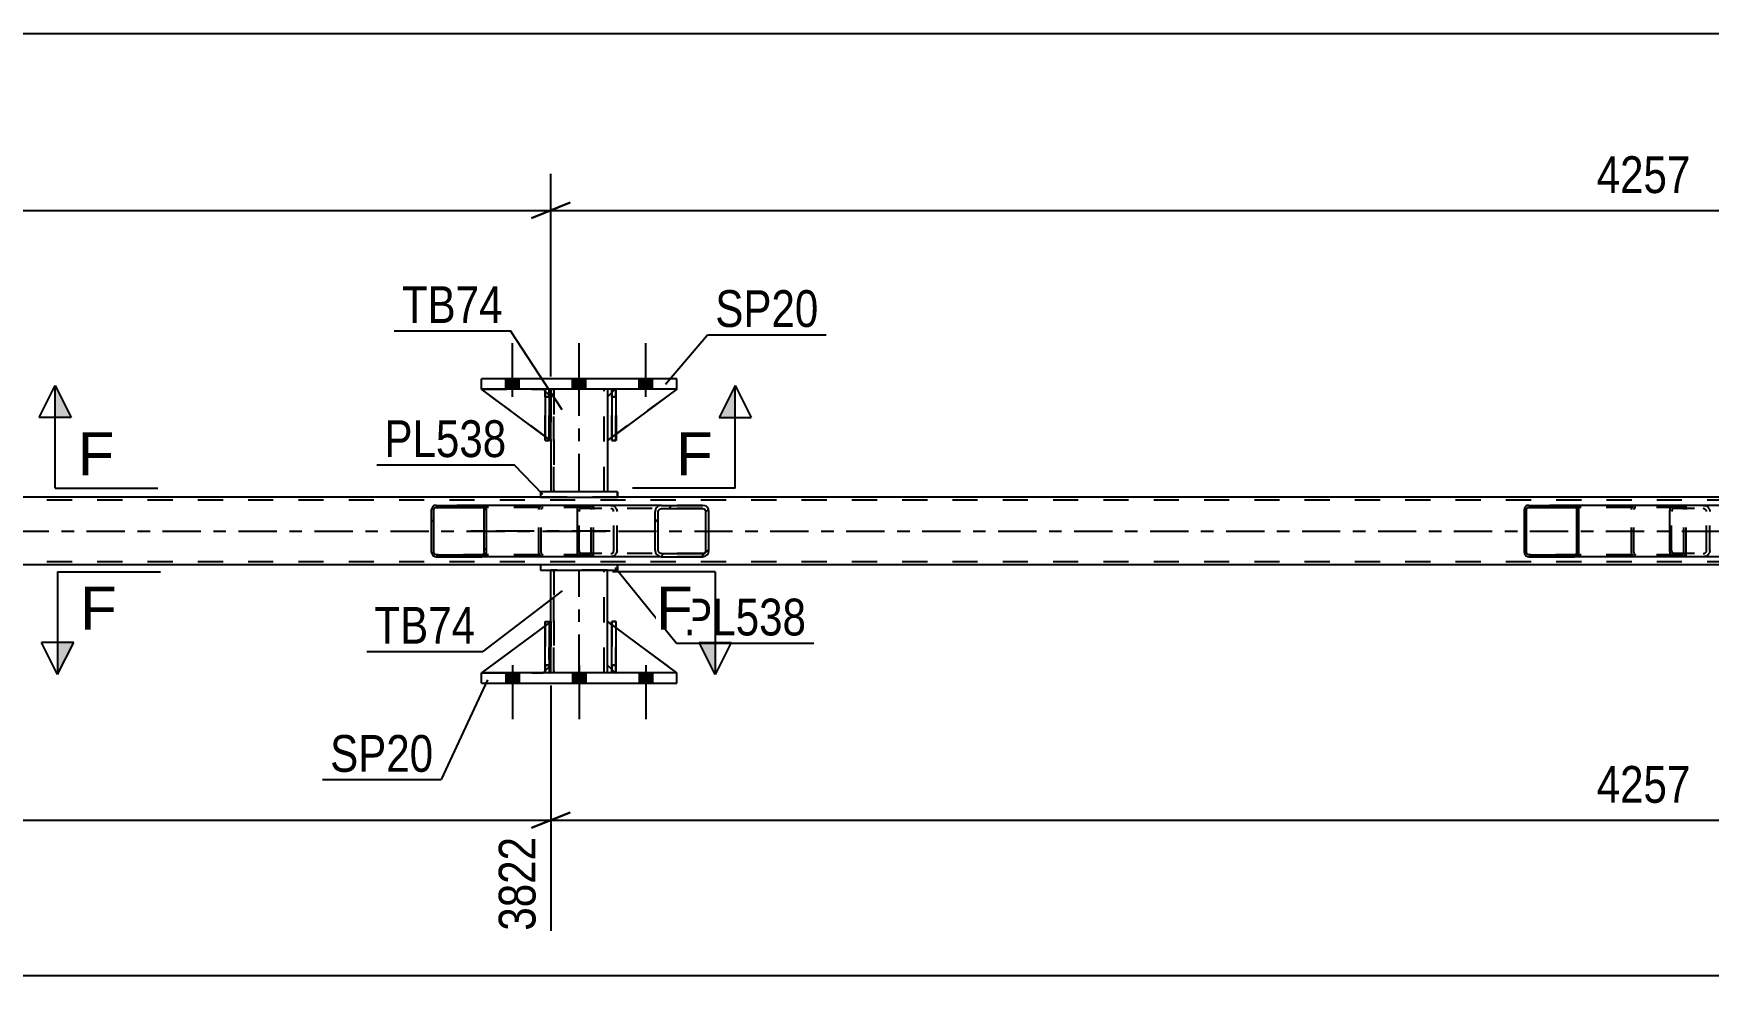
# Model space of a CAD drawing. Header units: millimetres. Extents: x 0 to 1779, y 0 to 560.
# Drawn here: x 1210.2 to 1340.7, y 156.7 to 230 of the extents above; entities that cross this region are included whole.
import ezdxf

# ---------------------------------------------------------------- set-up
doc = ezdxf.new("R2010")
doc.units = ezdxf.units.MM
doc.linetypes.add('DXK_LINE_DOT2', pattern=[3.9198, 1.9599, -1.9599])
doc.linetypes.add('DXK_LINE_DOT3', pattern=[5.9187, 2.979, -0.9799, 0.9799, -0.9799])
doc.styles.add('Arial', font='ARIAL.TTF', dxfattribs={"height": 0.2})
doc.styles.add('Arial Narrow', font='ARIALN.TTF', dxfattribs={"height": 0.2})

# ---------------------------------------------------------------- blocks, each defined once
blk = doc.blocks.new('Part-814185208-5447 - 5393')
at = {"color": 2, "linetype": 'Continuous'}
for p, q in [((1254.87, 180.82), (1254.87, 184.22)), ((1255.23, 183.96), (1254.87, 184.22)), ((1260.27, 180.22), (1255.55, 183.72)), ((1255.22, 180.47), (1254.87, 180.82))]:
    blk.add_line(p, q, dxfattribs=at)
at = {"color": 7, "linetype": 'DXK_LINE_DOT2'}
for p, q in [((1255.55, 183.72), (1255.23, 183.96)), ((1255.47, 180.22), (1255.22, 180.47)), ((1260.27, 180.22), (1255.47, 180.22)), ((1260.27, 180.22), (1260.27, 180.22)), ((1260.27, 180.22), (1260.27, 180.22))]:
    blk.add_line(p, q, dxfattribs=at)
blk = doc.blocks.new('Part-814185208-5512 - 5393')
at = {"color": 2, "linetype": 'Continuous'}
for p, q in [((1245.07, 202.3), (1245.07, 203.1)), ((1260.27, 203.1), (1245.07, 203.1)), ((1260.27, 202.3), (1245.07, 202.3)), ((1260.27, 202.3), (1260.27, 203.1))]:
    blk.add_line(p, q, dxfattribs=at)
at = {"color": 7, "linetype": 'DXK_LINE_DOT2'}
for p, q in [((1245.07, 202.3), (1245.07, 203.1)), ((1260.27, 202.3), (1260.27, 203.1))]:
    blk.add_line(p, q, dxfattribs=at)
blk = doc.blocks.new('Part-814185208-5448 - 5393')
at = {"color": 7, "linetype": 'DXK_LINE_DOT2'}
for p, q in [((1254.87, 180.82), (1254.87, 184.22)), ((1254.87, 184.22), (1260.27, 180.22)), ((1255.47, 180.22), (1254.87, 180.82)), ((1260.27, 180.22), (1255.47, 180.22))]:
    blk.add_line(p, q, dxfattribs=at)
blk = doc.blocks.new('Part-814185208-5501 - 5393')
at = {"color": 7, "linetype": 'DXK_LINE_DOT2'}
for p, q in [((1255.47, 202.3), (1255.22, 202.06)), ((1260.27, 202.3), (1255.47, 202.3)), ((1255.55, 198.8), (1255.23, 198.56))]:
    blk.add_line(p, q, dxfattribs=at)
at = {"color": 2, "linetype": 'Continuous'}
for p, q in [((1260.27, 202.3), (1255.55, 198.8)), ((1255.22, 202.06), (1254.87, 201.7)), ((1254.87, 201.7), (1254.87, 198.3)), ((1255.23, 198.56), (1254.87, 198.3))]:
    blk.add_line(p, q, dxfattribs=at)
blk = doc.blocks.new('Part-814185208-5449 - 5393')
at = {"color": 7, "linetype": 'DXK_LINE_DOT2'}
for p, q in [((1255.22, 201.7), (1255.22, 202.3)), ((1255.22, 202.3), (1255.22, 202.3)), ((1255.22, 202.3), (1255.22, 198.3)), ((1255.54, 202.3), (1255.22, 202.3)), ((1255.54, 201.7), (1255.54, 202.3)), ((1255.54, 198.3), (1255.54, 202.3)), ((1255.22, 198.3), (1255.22, 201.7)), ((1255.22, 201.7), (1255.54, 201.7)), ((1255.54, 201.7), (1255.54, 198.3)), ((1255.22, 198.3), (1255.54, 198.3))]:
    blk.add_line(p, q, dxfattribs=at)
blk = doc.blocks.new('Part-814185208-5517 - 5393')
at = {"color": 2, "linetype": 'Continuous'}
for p, q in [((1250.47, 184.22), (1250.47, 188.22)), ((1254.87, 184.22), (1254.87, 188.22)), ((1250.47, 180.22), (1250.47, 180.82)), ((1254.87, 180.22), (1254.87, 180.82))]:
    blk.add_line(p, q, dxfattribs=at)
at = {"color": 7, "linetype": 'DXK_LINE_DOT2'}
for p, q in [((1254.87, 188.22), (1250.47, 188.22)), ((1250.47, 180.22), (1250.47, 188.22)), ((1250.71, 180.22), (1250.71, 188.22)), ((1250.71, 188.22), (1250.71, 180.22)), ((1254.63, 180.22), (1254.63, 188.22)), ((1254.63, 180.22), (1254.63, 188.22)), ((1254.87, 180.22), (1254.87, 188.22)), ((1250.47, 180.82), (1250.47, 184.22)), ((1254.87, 180.82), (1254.87, 184.22)), ((1254.87, 180.22), (1250.47, 180.22))]:
    blk.add_line(p, q, dxfattribs=at)
at = {"color": 7, "linetype": 'DXK_LINE_DOT3'}
blk.add_line((1252.67, 180.22), (1252.67, 188.22), dxfattribs=at)
blk = doc.blocks.new('Part-814185208-5454 - 5393')
at = {"linetype": 'Continuous'}
h = blk.add_hatch(dxfattribs=at)
h.set_pattern_fill('', scale=0.7, style=0, pattern_type=0)
h.set_pattern_definition([(45, (1330.547, 193.0652), (-1.57154, 1.57154), [])])
h.paths.add_polyline_path([(1330.57, 192.94), (1330.55, 193.07), (1330.47, 193.17), (1330.36, 193.24), (1330.23, 193.26), (1326.66, 193.26), (1326.53, 193.24), (1326.42, 193.17), (1326.34, 193.07), (1326.32, 192.94), (1326.32, 189.58), (1326.34, 189.46), (1326.42, 189.36), (1326.53, 189.29), (1326.66, 189.26), (1330.23, 189.26), (1330.36, 189.29), (1330.47, 189.36), (1330.55, 189.46), (1330.57, 189.58)])
h.paths.add_polyline_path([(1330.39, 189.52), (1330.35, 189.47), (1330.3, 189.43), (1330.23, 189.42), (1326.66, 189.42), (1326.59, 189.43), (1326.54, 189.47), (1326.5, 189.52), (1326.49, 189.58), (1326.49, 192.94), (1326.5, 193), (1326.54, 193.06), (1326.59, 193.09), (1326.66, 193.1), (1330.23, 193.1), (1330.3, 193.09), (1330.35, 193.06), (1330.39, 193), (1330.4, 192.94), (1330.4, 189.58)])
at = {"color": 2, "linetype": 'Continuous'}
for p, q in [((1326.66, 193.26), (1326.53, 193.24)), ((1326.66, 193.26), (1330.23, 193.26)), ((1337.93, 193.26), (1330.23, 193.26)), ((1330.36, 193.24), (1330.23, 193.26)), ((1326.34, 193.07), (1326.32, 192.94)), ((1326.32, 189.58), (1326.32, 192.94)), ((1326.49, 192.94), (1326.5, 193)), ((1326.49, 189.58), (1326.49, 192.94)), ((1326.5, 193), (1326.54, 193.06)), ((1326.54, 193.06), (1326.59, 193.09)), ((1326.59, 193.09), (1326.66, 193.1)), ((1326.66, 193.1), (1330.23, 193.1)), ((1330.23, 193.1), (1330.3, 193.09)), ((1330.3, 193.09), (1330.35, 193.06)), ((1330.35, 193.06), (1330.39, 193)), ((1330.39, 193), (1330.4, 192.94)), ((1330.4, 189.58), (1330.4, 192.94)), ((1330.57, 192.94), (1330.55, 193.07)), ((1330.57, 189.58), (1330.57, 192.94)), ((1326.32, 189.58), (1326.34, 189.46)), ((1326.5, 189.52), (1326.49, 189.58)), ((1326.54, 189.47), (1326.5, 189.52)), ((1326.53, 189.29), (1326.66, 189.26)), ((1326.59, 189.43), (1326.54, 189.47)), ((1326.66, 189.42), (1326.59, 189.43)), ((1326.66, 189.42), (1330.23, 189.42)), ((1326.66, 189.26), (1330.23, 189.26)), ((1330.3, 189.43), (1330.23, 189.42)), ((1330.23, 189.26), (1330.36, 189.29)), ((1337.93, 189.26), (1330.23, 189.26)), ((1330.35, 189.47), (1330.3, 189.43)), ((1330.39, 189.52), (1330.35, 189.47)), ((1330.4, 189.58), (1330.39, 189.52)), ((1330.55, 189.46), (1330.57, 189.58))]:
    blk.add_line(p, q, dxfattribs=at)
at = {"color": 7, "linetype": 'DXK_LINE_DOT2'}
for p, q in [((1330.23, 193.26), (1326.66, 193.26)), ((1334.88, 193.24), (1335.01, 193.26)), ((1338.58, 193.26), (1337.93, 193.26)), ((1338.58, 193.26), (1338.71, 193.24)), ((1338.58, 193.1), (1326.66, 193.1)), ((1334.67, 192.94), (1334.69, 193.07)), ((1334.67, 189.58), (1334.67, 192.94)), ((1334.85, 193), (1334.84, 192.94)), ((1334.84, 189.58), (1334.84, 192.94)), ((1334.89, 193.06), (1334.85, 193)), ((1334.89, 193.06), (1334.9, 193.07)), ((1334.9, 193.07), (1334.94, 193.09)), ((1334.94, 193.09), (1335.01, 193.1)), ((1338.65, 193.09), (1338.58, 193.1)), ((1338.7, 193.06), (1338.65, 193.09)), ((1338.74, 193), (1338.7, 193.06)), ((1338.75, 192.94), (1338.74, 193)), ((1338.75, 189.58), (1338.75, 192.94)), ((1338.9, 193.07), (1338.92, 192.97)), ((1338.92, 192.97), (1338.92, 192.94)), ((1338.92, 189.58), (1338.92, 192.94)), ((1338.58, 189.42), (1326.66, 189.42)), ((1330.23, 189.26), (1326.66, 189.26)), ((1334.69, 189.46), (1334.67, 189.58)), ((1334.84, 189.58), (1334.85, 189.52)), ((1334.85, 189.52), (1334.89, 189.47)), ((1335.01, 189.26), (1334.88, 189.29)), ((1334.89, 189.47), (1334.9, 189.46)), ((1334.9, 189.46), (1334.94, 189.43)), ((1334.94, 189.43), (1335.01, 189.42)), ((1338.58, 189.26), (1337.93, 189.26)), ((1338.58, 189.42), (1338.65, 189.43)), ((1338.71, 189.29), (1338.58, 189.26)), ((1338.65, 189.43), (1338.7, 189.47)), ((1338.7, 189.47), (1338.74, 189.52)), ((1338.74, 189.52), (1338.75, 189.58)), ((1338.92, 189.56), (1338.9, 189.46)), ((1338.92, 189.58), (1338.92, 189.56))]:
    blk.add_line(p, q, dxfattribs=at)
at = {"color": 2, "linetype": 'Continuous'}
for centre, start, end in [((1326.64, 192.93), 110.7583, 155.68), ((1330.25, 192.93), 24.32, 69.2417), ((1326.64, 189.6), 204.32, 249.2417), ((1330.25, 189.6), 290.7583, 335.68)]:
    blk.add_arc(centre, 0.331, start, end, dxfattribs=at)
at = {"color": 7, "linetype": 'DXK_LINE_DOT2'}
for centre, start, end in [((1334.99, 192.93), 110.7583, 155.68), ((1338.59, 192.93), 24.32, 69.2417), ((1334.99, 189.6), 204.32, 249.2417), ((1338.59, 189.6), 290.7583, 335.68)]:
    blk.add_arc(centre, 0.331, start, end, dxfattribs=at)
blk = doc.blocks.new('Part-814185208-5526 - 5393')
at = {"linetype": 'Continuous'}
h = blk.add_hatch(dxfattribs=at)
h.set_pattern_fill('', scale=0.7, style=0, pattern_type=0)
h.set_pattern_definition([(45, (1262.745, 192.9664), (-1.57154, 1.57154), [])])
h.paths.add_polyline_path([(1262.78, 192.78), (1262.75, 192.97), (1262.64, 193.12), (1262.47, 193.23), (1262.28, 193.26), (1259.1, 193.26), (1258.9, 193.23), (1258.74, 193.12), (1258.63, 192.97), (1258.59, 192.78), (1258.59, 189.74), (1258.63, 189.56), (1258.74, 189.4), (1258.9, 189.3), (1259.1, 189.26), (1262.28, 189.26), (1262.47, 189.3), (1262.64, 189.4), (1262.75, 189.56), (1262.78, 189.74)])
h.paths.add_polyline_path([(1262.51, 189.65), (1262.46, 189.57), (1262.38, 189.52), (1262.28, 189.5), (1259.1, 189.5), (1259, 189.52), (1258.92, 189.57), (1258.86, 189.65), (1258.84, 189.74), (1258.84, 192.78), (1258.86, 192.87), (1258.92, 192.95), (1259, 193), (1259.1, 193.02), (1262.28, 193.02), (1262.38, 193), (1262.46, 192.95), (1262.51, 192.87), (1262.53, 192.78), (1262.53, 189.74)])
at = {"color": 2, "linetype": 'Continuous'}
for p, q in [((1252.6, 193.12), (1252.69, 193.23)), ((1252.69, 193.23), (1252.8, 193.26)), ((1259.1, 193.26), (1252.8, 193.26)), ((1259.1, 193.26), (1258.9, 193.23)), ((1259.1, 193.26), (1262.28, 193.26)), ((1262.47, 193.23), (1262.28, 193.26)), ((1252.53, 192.78), (1252.55, 192.97)), ((1252.53, 189.74), (1252.53, 192.78)), ((1252.55, 192.97), (1252.6, 193.12)), ((1258.63, 192.97), (1258.59, 192.78)), ((1258.59, 189.74), (1258.59, 192.78)), ((1258.84, 192.78), (1258.86, 192.87)), ((1258.84, 189.74), (1258.84, 192.78)), ((1258.86, 192.87), (1258.92, 192.95)), ((1258.92, 192.95), (1259, 193)), ((1259, 193), (1259.1, 193.02)), ((1259.1, 193.02), (1262.28, 193.02)), ((1262.28, 193.02), (1262.38, 193)), ((1262.38, 193), (1262.46, 192.95)), ((1262.46, 192.95), (1262.51, 192.87)), ((1262.51, 192.87), (1262.53, 192.78)), ((1262.53, 189.74), (1262.53, 192.78)), ((1262.78, 192.78), (1262.75, 192.97)), ((1262.78, 189.74), (1262.78, 192.78)), ((1252.55, 189.56), (1252.53, 189.74)), ((1252.6, 189.4), (1252.55, 189.56)), ((1252.69, 189.3), (1252.6, 189.4)), ((1252.8, 189.26), (1252.69, 189.3)), ((1259.1, 189.26), (1252.8, 189.26)), ((1258.59, 189.74), (1258.63, 189.56)), ((1258.86, 189.65), (1258.84, 189.74)), ((1258.92, 189.57), (1258.86, 189.65)), ((1258.9, 189.3), (1259.1, 189.26)), ((1259, 189.52), (1258.92, 189.57)), ((1259.1, 189.5), (1259, 189.52)), ((1259.1, 189.5), (1262.28, 189.5)), ((1259.1, 189.26), (1262.28, 189.26)), ((1262.38, 189.52), (1262.28, 189.5)), ((1262.28, 189.26), (1262.47, 189.3)), ((1262.46, 189.57), (1262.38, 189.52)), ((1262.51, 189.65), (1262.46, 189.57)), ((1262.53, 189.74), (1262.51, 189.65)), ((1262.75, 189.56), (1262.78, 189.74))]:
    blk.add_line(p, q, dxfattribs=at)
at = {"color": 7, "linetype": 'DXK_LINE_DOT2'}
for p, q in [((1253.79, 193.02), (1253.79, 193.26)), ((1255.13, 193.26), (1255.32, 193.23)), ((1262.28, 193.26), (1259.1, 193.26)), ((1252.67, 192.87), (1252.66, 192.78)), ((1252.66, 189.74), (1252.66, 192.78)), ((1252.7, 192.95), (1252.67, 192.87)), ((1252.74, 193), (1252.7, 192.95)), ((1252.8, 193.02), (1252.74, 193)), ((1262.28, 193.02), (1252.8, 193.02)), ((1255.23, 193), (1255.13, 193.02)), ((1255.31, 192.95), (1255.23, 193)), ((1255.36, 192.87), (1255.31, 192.95)), ((1255.38, 192.78), (1255.36, 192.87)), ((1255.38, 189.74), (1255.38, 192.78)), ((1255.59, 192.97), (1255.63, 192.78)), ((1255.63, 189.74), (1255.63, 192.78)), ((1252.66, 189.74), (1252.67, 189.65)), ((1252.67, 189.65), (1252.7, 189.57)), ((1252.7, 189.57), (1252.74, 189.52)), ((1252.74, 189.52), (1252.8, 189.5)), ((1262.28, 189.5), (1252.8, 189.5)), ((1253.79, 189.26), (1253.79, 189.5)), ((1255.13, 189.5), (1255.23, 189.52)), ((1255.32, 189.3), (1255.13, 189.26)), ((1255.23, 189.52), (1255.31, 189.57)), ((1255.31, 189.57), (1255.36, 189.65)), ((1255.36, 189.65), (1255.38, 189.74)), ((1255.63, 189.74), (1255.59, 189.56)), ((1262.28, 189.26), (1259.1, 189.26))]:
    blk.add_line(p, q, dxfattribs=at)
for centre, start, end in [((1255.14, 192.77), 23.8494, 68.8059), ((1255.14, 189.76), 291.1941, 336.1506)]:
    blk.add_arc(centre, 0.492, start, end, dxfattribs=at)
at = {"color": 2, "linetype": 'Continuous'}
for centre, start, end in [((1259.08, 192.77), 111.1941, 156.1506), ((1262.3, 192.77), 23.8494, 68.8059), ((1259.08, 189.76), 203.8494, 248.8059), ((1262.3, 189.76), 291.1941, 336.1506)]:
    blk.add_arc(centre, 0.492, start, end, dxfattribs=at)
blk = doc.blocks.new('Part-814185208-5462 - 5393')
at = {"color": 7, "linetype": 'DXK_LINE_DOT2'}
for p, q in [((1255.47, 202.3), (1254.87, 201.7)), ((1254.87, 198.3), (1260.27, 202.3)), ((1260.27, 202.3), (1255.47, 202.3)), ((1254.87, 201.7), (1254.87, 198.3))]:
    blk.add_line(p, q, dxfattribs=at)
blk = doc.blocks.new('Part-814185208-5527 - 5393')
at = {"linetype": 'Continuous'}
h = blk.add_hatch(dxfattribs=at)
h.set_pattern_fill('', scale=0.7, style=0, pattern_type=0)
h.set_pattern_definition([(45, (1245.4129, 193.0652), (-1.57154, 1.57154), [])])
h.paths.add_polyline_path([(1245.44, 192.94), (1245.41, 193.07), (1245.34, 193.17), (1245.23, 193.24), (1245.1, 193.26), (1241.52, 193.26), (1241.39, 193.24), (1241.28, 193.17), (1241.21, 193.07), (1241.18, 192.94), (1241.18, 189.58), (1241.21, 189.46), (1241.28, 189.36), (1241.39, 189.29), (1241.52, 189.26), (1245.1, 189.26), (1245.23, 189.29), (1245.34, 189.36), (1245.41, 189.46), (1245.44, 189.58)])
h.paths.add_polyline_path([(1245.26, 189.52), (1245.22, 189.47), (1245.16, 189.43), (1245.1, 189.42), (1241.52, 189.42), (1241.46, 189.43), (1241.4, 189.47), (1241.37, 189.52), (1241.35, 189.58), (1241.35, 192.94), (1241.37, 193), (1241.4, 193.06), (1241.46, 193.09), (1241.52, 193.1), (1245.1, 193.1), (1245.16, 193.09), (1245.22, 193.06), (1245.26, 193), (1245.27, 192.94), (1245.27, 189.58)])
at = {"color": 2, "linetype": 'Continuous'}
for p, q in [((1241.52, 193.26), (1241.39, 193.24)), ((1241.52, 193.26), (1245.1, 193.26)), ((1252.8, 193.26), (1245.1, 193.26)), ((1245.23, 193.24), (1245.1, 193.26)), ((1241.21, 193.07), (1241.18, 192.94)), ((1241.18, 189.58), (1241.18, 192.94)), ((1241.35, 192.94), (1241.37, 193)), ((1241.35, 189.58), (1241.35, 192.94)), ((1241.37, 193), (1241.4, 193.06)), ((1241.4, 193.06), (1241.46, 193.09)), ((1241.46, 193.09), (1241.52, 193.1)), ((1241.52, 193.1), (1245.1, 193.1)), ((1245.1, 193.1), (1245.16, 193.09)), ((1245.16, 193.09), (1245.22, 193.06)), ((1245.22, 193.06), (1245.26, 193)), ((1245.26, 193), (1245.27, 192.94)), ((1245.27, 189.58), (1245.27, 192.94)), ((1245.44, 192.94), (1245.41, 193.07)), ((1245.44, 189.58), (1245.44, 192.94)), ((1241.18, 189.58), (1241.21, 189.46)), ((1241.37, 189.52), (1241.35, 189.58)), ((1241.4, 189.47), (1241.37, 189.52)), ((1241.39, 189.29), (1241.52, 189.26)), ((1241.46, 189.43), (1241.4, 189.47)), ((1241.52, 189.42), (1241.46, 189.43)), ((1241.52, 189.42), (1245.1, 189.42)), ((1241.52, 189.26), (1245.1, 189.26)), ((1245.16, 189.43), (1245.1, 189.42)), ((1245.1, 189.26), (1245.23, 189.29)), ((1252.8, 189.26), (1245.1, 189.26)), ((1245.22, 189.47), (1245.16, 189.43)), ((1245.26, 189.52), (1245.22, 189.47)), ((1245.27, 189.58), (1245.26, 189.52)), ((1245.41, 189.46), (1245.44, 189.58))]:
    blk.add_line(p, q, dxfattribs=at)
at = {"color": 7, "linetype": 'DXK_LINE_DOT2'}
for p, q in [((1245.1, 193.26), (1241.52, 193.26)), ((1249.74, 193.24), (1249.87, 193.26)), ((1253.45, 193.26), (1252.8, 193.26)), ((1253.45, 193.26), (1253.58, 193.24)), ((1253.45, 193.1), (1241.52, 193.1)), ((1249.53, 192.94), (1249.56, 193.07)), ((1249.53, 189.58), (1249.53, 192.94)), ((1249.71, 193), (1249.7, 192.94)), ((1249.7, 189.58), (1249.7, 192.94)), ((1249.75, 193.06), (1249.71, 193)), ((1249.75, 193.06), (1249.77, 193.07)), ((1249.77, 193.07), (1249.81, 193.09)), ((1249.81, 193.09), (1249.87, 193.1)), ((1253.51, 193.09), (1253.45, 193.1)), ((1253.57, 193.06), (1253.51, 193.09)), ((1253.6, 193), (1253.57, 193.06)), ((1253.62, 192.94), (1253.6, 193)), ((1253.62, 189.58), (1253.62, 192.94)), ((1253.76, 193.07), (1253.78, 192.97)), ((1253.78, 192.97), (1253.79, 192.94)), ((1253.79, 189.58), (1253.79, 192.94)), ((1253.45, 189.42), (1241.52, 189.42)), ((1245.1, 189.26), (1241.52, 189.26)), ((1249.56, 189.46), (1249.53, 189.58)), ((1249.7, 189.58), (1249.71, 189.52)), ((1249.71, 189.52), (1249.75, 189.47)), ((1249.87, 189.26), (1249.74, 189.29)), ((1249.75, 189.47), (1249.77, 189.46)), ((1249.77, 189.46), (1249.81, 189.43)), ((1249.81, 189.43), (1249.87, 189.42)), ((1253.45, 189.26), (1252.8, 189.26)), ((1253.45, 189.42), (1253.51, 189.43)), ((1253.58, 189.29), (1253.45, 189.26)), ((1253.51, 189.43), (1253.57, 189.47)), ((1253.57, 189.47), (1253.6, 189.52)), ((1253.6, 189.52), (1253.62, 189.58)), ((1253.78, 189.56), (1253.76, 189.46)), ((1253.79, 189.58), (1253.78, 189.56))]:
    blk.add_line(p, q, dxfattribs=at)
at = {"color": 7, "linetype": 'DXK_LINE_DOT3'}
blk.add_line((1255.08, 191.26), (1243.31, 191.26), dxfattribs=at)
at = {"color": 2, "linetype": 'Continuous'}
for centre, start, end in [((1241.51, 192.93), 110.7583, 155.68), ((1245.11, 192.93), 24.32, 69.2417), ((1241.51, 189.6), 204.32, 249.2417), ((1245.11, 189.6), 290.7583, 335.68)]:
    blk.add_arc(centre, 0.331, start, end, dxfattribs=at)
at = {"color": 7, "linetype": 'DXK_LINE_DOT2'}
for centre, start, end in [((1249.86, 192.93), 110.7583, 155.68), ((1253.46, 192.93), 24.32, 69.2417), ((1249.86, 189.6), 204.32, 249.2417), ((1253.46, 189.6), 290.7583, 335.68)]:
    blk.add_arc(centre, 0.331, start, end, dxfattribs=at)
blk = doc.blocks.new('Part-814185208-5463 - 5393')
at = {"color": 2, "linetype": 'Continuous'}
for p, q in [((1250.03, 198.63), (1245.07, 202.3)), ((1250.03, 202.15), (1249.87, 202.3)), ((1250.47, 201.7), (1250.35, 201.83)), ((1250.47, 201.7), (1250.47, 201.7)), ((1250.47, 198.3), (1250.47, 201.7)), ((1250.35, 198.4), (1250.47, 198.3)), ((1250.47, 198.3), (1250.47, 198.3))]:
    blk.add_line(p, q, dxfattribs=at)
at = {"color": 7, "linetype": 'DXK_LINE_DOT2'}
for p, q in [((1249.87, 202.3), (1245.07, 202.3)), ((1249.87, 202.3), (1250.47, 201.7)), ((1250.35, 201.83), (1250.03, 202.15)), ((1250.47, 201.7), (1250.47, 198.3)), ((1250.35, 198.4), (1250.03, 198.63))]:
    blk.add_line(p, q, dxfattribs=at)
blk = doc.blocks.new('Part-814185208-5464 - 5393')
at = {"color": 7, "linetype": 'DXK_LINE_DOT2'}
for p, q in [((1250.47, 198.3), (1245.07, 202.3)), ((1245.07, 202.3), (1249.87, 202.3)), ((1249.87, 202.3), (1250.47, 201.7)), ((1250.47, 201.7), (1249.87, 202.3)), ((1250.47, 201.7), (1250.47, 198.3)), ((1250.47, 201.7), (1250.47, 201.7)), ((1250.47, 201.7), (1250.47, 198.3))]:
    blk.add_line(p, q, dxfattribs=at)
blk = doc.blocks.new('Part-814185208-5465 - 5393')
at = {"color": 2, "linetype": 'Continuous'}
for p, q in [((1250.35, 202.3), (1250.03, 202.3)), ((1250.03, 202.3), (1250.03, 198.3)), ((1250.35, 202.3), (1250.35, 202.3)), ((1250.35, 202.3), (1250.35, 198.3)), ((1250.35, 198.3), (1250.03, 198.3))]:
    blk.add_line(p, q, dxfattribs=at)
at = {"color": 7, "linetype": 'DXK_LINE_DOT2'}
for p, q in [((1250.03, 201.7), (1250.03, 202.3)), ((1250.35, 201.7), (1250.35, 202.3)), ((1250.35, 202.3), (1250.35, 202.3)), ((1250.35, 201.7), (1250.03, 201.7)), ((1250.03, 201.7), (1250.03, 198.3)), ((1250.35, 198.3), (1250.35, 201.7))]:
    blk.add_line(p, q, dxfattribs=at)
blk = doc.blocks.new('Part-814185208-5472 - 5393')
at = {"color": 7, "linetype": 'DXK_LINE_DOT2'}
for p, q in [((1250.35, 184.13), (1250.03, 183.89)), ((1250.47, 180.82), (1250.47, 184.22)), ((1245.07, 180.22), (1249.87, 180.22)), ((1250.47, 180.82), (1249.87, 180.22)), ((1250.35, 180.7), (1250.03, 180.38))]:
    blk.add_line(p, q, dxfattribs=at)
at = {"color": 2, "linetype": 'Continuous'}
for p, q in [((1250.47, 184.22), (1250.35, 184.13)), ((1250.47, 180.82), (1250.47, 184.22)), ((1250.03, 183.89), (1245.07, 180.22)), ((1250.03, 180.38), (1249.87, 180.22)), ((1250.47, 180.82), (1250.35, 180.7)), ((1250.47, 180.82), (1250.47, 180.82))]:
    blk.add_line(p, q, dxfattribs=at)
blk = doc.blocks.new('Part-814185208-5473 - 5393')
at = {"color": 7, "linetype": 'DXK_LINE_DOT2'}
for p, q in [((1250.47, 184.22), (1245.07, 180.22)), ((1250.47, 180.82), (1250.47, 184.22)), ((1250.47, 184.22), (1250.47, 180.82)), ((1245.07, 180.22), (1249.87, 180.22)), ((1249.87, 180.22), (1250.47, 180.82)), ((1250.47, 180.82), (1249.87, 180.22)), ((1250.47, 180.82), (1250.47, 180.82))]:
    blk.add_line(p, q, dxfattribs=at)
blk = doc.blocks.new('Part-814185208-5474 - 5393')
at = {"color": 2, "linetype": 'Continuous'}
for p, q in [((1250.03, 180.22), (1250.03, 184.22)), ((1250.03, 184.22), (1250.35, 184.22)), ((1250.35, 180.22), (1250.35, 184.22)), ((1250.03, 180.22), (1250.03, 180.22)), ((1250.35, 180.22), (1250.03, 180.22))]:
    blk.add_line(p, q, dxfattribs=at)
at = {"color": 7, "linetype": 'DXK_LINE_DOT2'}
for p, q in [((1250.03, 184.22), (1250.03, 180.82)), ((1250.35, 180.82), (1250.35, 184.22)), ((1250.03, 180.82), (1250.03, 180.22)), ((1250.03, 180.82), (1250.35, 180.82)), ((1250.35, 180.22), (1250.35, 180.82)), ((1250.35, 180.22), (1250.35, 180.22))]:
    blk.add_line(p, q, dxfattribs=at)
blk = doc.blocks.new('Part-814185208-5476 - 5393')
at = {"color": 7, "linetype": 'DXK_LINE_DOT2'}
for p, q in [((1250.02, 184.22), (1250.34, 184.22)), ((1250.02, 180.82), (1250.02, 184.22)), ((1250.02, 184.22), (1250.03, 180.22)), ((1250.34, 184.22), (1250.34, 180.82)), ((1250.35, 180.22), (1250.34, 184.13)), ((1250.34, 180.82), (1250.02, 180.82)), ((1250.02, 180.22), (1250.02, 180.82)), ((1250.35, 180.22), (1250.02, 180.22)), ((1250.34, 180.82), (1250.34, 180.22)), ((1250.34, 180.22), (1250.35, 180.22))]:
    blk.add_line(p, q, dxfattribs=at)
blk = doc.blocks.new('Part-814185208-5541 - 5393')
at = {"color": 2, "linetype": 'Continuous'}
for p, q in [((1250.47, 202.3), (1250.47, 201.7)), ((1254.87, 202.3), (1254.87, 201.7)), ((1250.47, 198.3), (1250.47, 194.3)), ((1254.87, 198.3), (1254.87, 194.3))]:
    blk.add_line(p, q, dxfattribs=at)
at = {"color": 7, "linetype": 'DXK_LINE_DOT2'}
for p, q in [((1254.87, 202.3), (1250.47, 202.3)), ((1250.47, 202.3), (1250.47, 194.3)), ((1250.71, 194.3), (1250.71, 202.3)), ((1250.71, 202.3), (1250.71, 194.3)), ((1254.63, 194.3), (1254.63, 202.3)), ((1254.63, 194.3), (1254.63, 202.3)), ((1254.87, 202.3), (1254.87, 194.3)), ((1250.47, 201.7), (1250.47, 198.3)), ((1254.87, 201.7), (1254.87, 198.3)), ((1254.87, 194.3), (1250.47, 194.3))]:
    blk.add_line(p, q, dxfattribs=at)
at = {"color": 7, "linetype": 'DXK_LINE_DOT3'}
blk.add_line((1252.67, 194.3), (1252.67, 202.3), dxfattribs=at)
blk = doc.blocks.new('Part-814185208-5548 - 5393')
at = {"color": 2, "linetype": 'Continuous'}
for p, q in [((1249.67, 194.3), (1249.67, 193.9)), ((1255.67, 194.3), (1249.67, 194.3)), ((1249.67, 193.9), (1255.67, 193.9)), ((1255.67, 194.3), (1255.67, 193.9)), ((1255.67, 194.3), (1255.67, 194.3)), ((1255.67, 193.9), (1255.67, 193.9))]:
    blk.add_line(p, q, dxfattribs=at)
at = {"color": 7, "linetype": 'DXK_LINE_DOT2'}
for p, q in [((1249.67, 194.3), (1249.67, 193.9)), ((1255.67, 193.9), (1255.67, 194.3)), ((1255.67, 194.3), (1255.67, 194.3)), ((1255.67, 193.9), (1255.67, 193.9))]:
    blk.add_line(p, q, dxfattribs=at)
blk = doc.blocks.new('Part-814185208-5507 - 5393')
at = {"color": 2, "linetype": 'Continuous'}
for p, q in [((1245.07, 179.42), (1245.07, 180.22)), ((1260.27, 180.22), (1245.07, 180.22)), ((1260.27, 179.42), (1260.27, 180.22)), ((1245.07, 179.42), (1260.27, 179.42))]:
    blk.add_line(p, q, dxfattribs=at)
at = {"color": 7, "linetype": 'DXK_LINE_DOT2'}
for p, q in [((1245.07, 179.42), (1245.07, 180.22)), ((1260.27, 179.42), (1260.27, 180.22))]:
    blk.add_line(p, q, dxfattribs=at)
blk = doc.blocks.new('Part-814185208-5522 - 5393')
at = {"color": 2, "linetype": 'Continuous'}
for p, q in [((1249.67, 188.62), (1249.67, 188.22)), ((1255.67, 188.62), (1249.67, 188.62)), ((1249.67, 188.22), (1255.67, 188.22)), ((1255.67, 188.62), (1255.67, 188.22)), ((1255.67, 188.62), (1255.67, 188.62)), ((1255.67, 188.22), (1255.67, 188.22))]:
    blk.add_line(p, q, dxfattribs=at)
at = {"color": 7, "linetype": 'DXK_LINE_DOT2'}
for p, q in [((1249.67, 188.62), (1249.67, 188.22)), ((1255.67, 188.22), (1255.67, 188.62)), ((1255.67, 188.62), (1255.67, 188.62)), ((1255.67, 188.22), (1255.67, 188.22))]:
    blk.add_line(p, q, dxfattribs=at)
blk = doc.blocks.new('Part-814185208-5543 - 5393')
at = {"color": 7, "linetype": 'DXK_LINE_DOT2'}
for p, q in [((1250.02, 201.7), (1250.02, 202.3)), ((1250.03, 202.3), (1250.02, 198.3)), ((1250.02, 202.3), (1250.03, 202.3)), ((1250.35, 202.3), (1250.02, 202.3)), ((1250.34, 201.7), (1250.34, 202.3)), ((1250.34, 198.3), (1250.35, 202.3)), ((1250.02, 198.3), (1250.02, 201.7)), ((1250.02, 201.7), (1250.34, 201.7)), ((1250.34, 201.7), (1250.34, 198.3)), ((1250.02, 198.3), (1250.34, 198.3))]:
    blk.add_line(p, q, dxfattribs=at)
blk = doc.blocks.new('Part-814185208-5555 - 5393')
at = {"color": 2, "linetype": 'Continuous'}
for p, q in [((1255.54, 202.3), (1255.22, 202.3)), ((1255.22, 202.3), (1255.23, 198.3)), ((1255.55, 202.3), (1255.54, 202.3)), ((1255.54, 202.3), (1255.55, 198.3)), ((1255.55, 198.3), (1255.23, 198.3))]:
    blk.add_line(p, q, dxfattribs=at)
at = {"color": 7, "linetype": 'DXK_LINE_DOT2'}
for p, q in [((1255.23, 201.7), (1255.23, 202.3)), ((1255.55, 202.3), (1255.54, 202.3)), ((1255.55, 201.7), (1255.55, 202.3)), ((1255.55, 201.7), (1255.23, 201.7)), ((1255.23, 201.7), (1255.23, 198.3)), ((1255.55, 198.3), (1255.55, 201.7))]:
    blk.add_line(p, q, dxfattribs=at)
blk = doc.blocks.new('Part-814185208-5602 - 5393')
at = {"color": 7, "linetype": 'DXK_LINE_DOT2'}
for p, q in [((1255.54, 184.22), (1255.22, 184.22)), ((1255.22, 180.82), (1255.22, 184.22)), ((1255.22, 184.22), (1255.22, 180.22)), ((1255.54, 184.22), (1255.54, 180.82)), ((1255.54, 180.22), (1255.54, 184.22)), ((1255.54, 180.82), (1255.22, 180.82)), ((1255.22, 180.22), (1255.22, 180.82)), ((1255.54, 180.22), (1255.22, 180.22)), ((1255.54, 180.82), (1255.54, 180.22)), ((1255.54, 180.22), (1255.54, 180.22))]:
    blk.add_line(p, q, dxfattribs=at)
blk = doc.blocks.new('Part-814185208-5604 - 5393')
at = {"color": 2, "linetype": 'Continuous'}
for p, q in [((1255.22, 180.22), (1255.23, 184.22)), ((1255.23, 184.22), (1255.55, 184.22)), ((1255.54, 180.22), (1255.55, 184.22)), ((1255.23, 180.22), (1255.22, 180.22)), ((1255.55, 180.22), (1255.22, 180.22))]:
    blk.add_line(p, q, dxfattribs=at)
at = {"color": 7, "linetype": 'DXK_LINE_DOT2'}
for p, q in [((1255.23, 184.22), (1255.23, 180.82)), ((1255.55, 180.82), (1255.55, 184.22)), ((1255.23, 180.82), (1255.23, 180.22)), ((1255.23, 180.82), (1255.55, 180.82)), ((1255.54, 180.22), (1255.55, 180.22)), ((1255.55, 180.22), (1255.55, 180.82))]:
    blk.add_line(p, q, dxfattribs=at)
blk = doc.blocks.new('Part-814185208-5667 - 5393')
at = {"linetype": 'Continuous'}
h = blk.add_hatch(dxfattribs=at)
h.set_pattern_fill('', scale=0.7, style=0, pattern_type=0)
h.set_pattern_definition([(45, (1347.8791, 192.9664), (-1.57154, 1.57154), [])])
h.paths.add_polyline_path([(1347.92, 192.78), (1347.88, 192.97), (1347.77, 193.12), (1347.61, 193.23), (1347.41, 193.26), (1344.23, 193.26), (1344.04, 193.23), (1343.87, 193.12), (1343.77, 192.97), (1343.73, 192.78), (1343.73, 189.74), (1343.77, 189.56), (1343.87, 189.4), (1344.04, 189.3), (1344.23, 189.26), (1347.41, 189.26), (1347.61, 189.3), (1347.77, 189.4), (1347.88, 189.56), (1347.92, 189.74)])
h.paths.add_polyline_path([(1347.65, 189.65), (1347.59, 189.57), (1347.51, 189.52), (1347.41, 189.5), (1344.23, 189.5), (1344.13, 189.52), (1344.05, 189.57), (1344, 189.65), (1343.98, 189.74), (1343.98, 192.78), (1344, 192.87), (1344.05, 192.95), (1344.13, 193), (1344.23, 193.02), (1347.41, 193.02), (1347.51, 193), (1347.59, 192.95), (1347.65, 192.87), (1347.67, 192.78), (1347.67, 189.74)])
at = {"color": 2, "linetype": 'Continuous'}
for p, q in [((1337.74, 193.12), (1337.83, 193.23)), ((1337.83, 193.23), (1337.93, 193.26)), ((1344.23, 193.26), (1337.93, 193.26)), ((1344.23, 193.26), (1344.04, 193.23)), ((1344.23, 193.26), (1347.41, 193.26)), ((1347.61, 193.23), (1347.41, 193.26)), ((1337.66, 192.78), (1337.68, 192.97)), ((1337.66, 189.74), (1337.66, 192.78)), ((1337.68, 192.97), (1337.74, 193.12)), ((1343.77, 192.97), (1343.73, 192.78)), ((1343.73, 189.74), (1343.73, 192.78)), ((1343.98, 192.78), (1344, 192.87)), ((1343.98, 189.74), (1343.98, 192.78)), ((1344, 192.87), (1344.05, 192.95)), ((1344.05, 192.95), (1344.13, 193)), ((1344.13, 193), (1344.23, 193.02)), ((1344.23, 193.02), (1347.41, 193.02)), ((1347.41, 193.02), (1347.51, 193)), ((1347.51, 193), (1347.59, 192.95)), ((1347.59, 192.95), (1347.65, 192.87)), ((1347.65, 192.87), (1347.67, 192.78)), ((1347.67, 189.74), (1347.67, 192.78)), ((1347.92, 192.78), (1347.88, 192.97)), ((1347.92, 189.74), (1347.92, 192.78)), ((1337.68, 189.56), (1337.66, 189.74)), ((1337.74, 189.4), (1337.68, 189.56)), ((1337.83, 189.3), (1337.74, 189.4)), ((1337.93, 189.26), (1337.83, 189.3)), ((1344.23, 189.26), (1337.93, 189.26)), ((1343.73, 189.74), (1343.77, 189.56)), ((1344, 189.65), (1343.98, 189.74)), ((1344.05, 189.57), (1344, 189.65)), ((1344.04, 189.3), (1344.23, 189.26)), ((1344.13, 189.52), (1344.05, 189.57)), ((1344.23, 189.5), (1344.13, 189.52)), ((1344.23, 189.5), (1347.41, 189.5)), ((1344.23, 189.26), (1347.41, 189.26)), ((1347.51, 189.52), (1347.41, 189.5)), ((1347.41, 189.26), (1347.61, 189.3)), ((1347.59, 189.57), (1347.51, 189.52)), ((1347.65, 189.65), (1347.59, 189.57)), ((1347.67, 189.74), (1347.65, 189.65)), ((1347.88, 189.56), (1347.92, 189.74))]:
    blk.add_line(p, q, dxfattribs=at)
at = {"color": 7, "linetype": 'DXK_LINE_DOT2'}
for p, q in [((1338.92, 193.02), (1338.92, 193.26)), ((1340.26, 193.26), (1340.46, 193.23)), ((1347.41, 193.26), (1344.23, 193.26)), ((1337.8, 192.87), (1337.79, 192.78)), ((1337.79, 189.74), (1337.79, 192.78)), ((1337.83, 192.95), (1337.8, 192.87)), ((1337.88, 193), (1337.83, 192.95)), ((1337.93, 193.02), (1337.88, 193)), ((1347.41, 193.02), (1337.93, 193.02)), ((1340.36, 193), (1340.26, 193.02)), ((1340.44, 192.95), (1340.36, 193)), ((1340.5, 192.87), (1340.44, 192.95)), ((1340.52, 192.78), (1340.5, 192.87)), ((1340.52, 189.74), (1340.52, 192.78)), ((1340.73, 192.97), (1340.77, 192.78)), ((1340.77, 189.74), (1340.77, 192.78)), ((1337.79, 189.74), (1337.8, 189.65)), ((1337.8, 189.65), (1337.83, 189.57)), ((1337.83, 189.57), (1337.88, 189.52)), ((1337.88, 189.52), (1337.93, 189.5)), ((1347.41, 189.5), (1337.93, 189.5)), ((1338.92, 189.26), (1338.92, 189.5)), ((1340.26, 189.5), (1340.36, 189.52)), ((1340.46, 189.3), (1340.26, 189.26)), ((1340.36, 189.52), (1340.44, 189.57)), ((1340.44, 189.57), (1340.5, 189.65)), ((1340.5, 189.65), (1340.52, 189.74)), ((1340.77, 189.74), (1340.73, 189.56)), ((1347.41, 189.26), (1344.23, 189.26))]:
    blk.add_line(p, q, dxfattribs=at)
for centre, start, end in [((1340.28, 192.77), 23.8494, 68.8059), ((1340.28, 189.76), 291.1941, 336.1506)]:
    blk.add_arc(centre, 0.492, start, end, dxfattribs=at)
at = {"color": 2, "linetype": 'Continuous'}
for centre, start, end in [((1344.22, 192.77), 111.1941, 156.1506), ((1347.43, 192.77), 23.8494, 68.8059), ((1344.22, 189.76), 203.8494, 248.8059), ((1347.43, 189.76), 291.1941, 336.1506)]:
    blk.add_arc(centre, 0.492, start, end, dxfattribs=at)
blk = doc.blocks.new('Part-814185208-5672 - 5393')
at = {"color": 2, "linetype": 'Continuous'}
for p, q in [((1249.67, 193.9), (1113.68, 193.9)), ((1419.94, 193.9), (1255.67, 193.9)), ((1249.67, 188.62), (1113.68, 188.62)), ((1419.94, 188.62), (1255.67, 188.62))]:
    blk.add_line(p, q, dxfattribs=at)
at = {"color": 7, "linetype": 'DXK_LINE_DOT2'}
for p, q in [((1687.46, 193.66), (1113.68, 193.66)), ((1255.67, 193.9), (1249.67, 193.9)), ((1687.46, 188.86), (1113.68, 188.86)), ((1255.67, 188.62), (1249.67, 188.62))]:
    blk.add_line(p, q, dxfattribs=at)
at = {"color": 7, "linetype": 'DXK_LINE_DOT3'}
blk.add_line((1113.68, 191.26), (1687.46, 191.26), dxfattribs=at)
blk = doc.blocks.new('Bolt-814185208-5677 - 5393')
at = {"linetype": 'Continuous'}
for points in [[(1246.95, 202.3), (1247.99, 202.3), (1247.99, 203.1), (1246.95, 203.1)], [(1246.95, 202.3), (1247.99, 202.3), (1247.99, 203.1), (1246.95, 203.1)], [(1246.95, 202.3), (1247.99, 202.3), (1247.99, 203.1), (1246.95, 203.1)], [(1252.15, 202.3), (1253.19, 202.3), (1253.19, 203.1), (1252.15, 203.1)], [(1252.15, 202.3), (1253.19, 202.3), (1253.19, 203.1), (1252.15, 203.1)], [(1257.35, 202.3), (1258.39, 202.3), (1258.39, 203.1), (1257.35, 203.1)], [(1257.35, 202.3), (1258.39, 202.3), (1258.39, 203.1), (1257.35, 203.1)], [(1257.35, 202.3), (1258.39, 202.3), (1258.39, 203.1), (1257.35, 203.1)]]:
    blk.add_hatch(color=1, dxfattribs=at).paths.add_polyline_path(points)
at = {"color": 1, "linetype": 'Continuous'}
for p, q in [((1247.47, 201.7), (1247.47, 205.9)), ((1247.47, 201.7), (1247.47, 205.9)), ((1247.47, 201.7), (1247.47, 205.9)), ((1252.67, 201.7), (1252.67, 205.9)), ((1252.67, 201.7), (1252.67, 205.9)), ((1257.87, 201.7), (1257.87, 205.9)), ((1257.87, 201.7), (1257.87, 205.9)), ((1257.87, 201.7), (1257.87, 205.9)), ((1246.95, 202.3), (1246.95, 203.1)), ((1246.95, 202.3), (1246.95, 203.1)), ((1246.95, 202.3), (1246.95, 203.1)), ((1247.99, 202.3), (1247.99, 203.1)), ((1247.99, 202.3), (1247.99, 203.1)), ((1247.99, 202.3), (1247.99, 203.1)), ((1252.15, 202.3), (1252.15, 203.1)), ((1252.15, 202.3), (1252.15, 203.1)), ((1253.19, 202.3), (1253.19, 203.1)), ((1253.19, 202.3), (1253.19, 203.1)), ((1257.35, 202.3), (1257.35, 203.1)), ((1257.35, 202.3), (1257.35, 203.1)), ((1257.35, 202.3), (1257.35, 203.1)), ((1258.39, 202.3), (1258.39, 203.1)), ((1258.39, 202.3), (1258.39, 203.1)), ((1258.39, 202.3), (1258.39, 203.1))]:
    blk.add_line(p, q, dxfattribs=at)
blk = doc.blocks.new('Bolt-814185208-5678 - 5393')
at = {"linetype": 'Continuous'}
for points in [[(1247.99, 180.22), (1246.95, 180.22), (1246.95, 179.42), (1247.99, 179.42)], [(1247.99, 180.22), (1246.95, 180.22), (1246.95, 179.42), (1247.99, 179.42)], [(1247.99, 180.22), (1246.95, 180.22), (1246.95, 179.42), (1247.99, 179.42)], [(1253.19, 180.22), (1252.15, 180.22), (1252.15, 179.42), (1253.19, 179.42)], [(1253.19, 180.22), (1252.15, 180.22), (1252.15, 179.42), (1253.19, 179.42)], [(1258.39, 180.22), (1257.35, 180.22), (1257.35, 179.42), (1258.39, 179.42)], [(1258.39, 180.22), (1257.35, 180.22), (1257.35, 179.42), (1258.39, 179.42)], [(1258.39, 180.22), (1257.35, 180.22), (1257.35, 179.42), (1258.39, 179.42)]]:
    blk.add_hatch(color=1, dxfattribs=at).paths.add_polyline_path(points)
at = {"color": 1, "linetype": 'Continuous'}
for p, q in [((1246.95, 180.22), (1246.95, 179.42)), ((1246.95, 180.22), (1246.95, 179.42)), ((1246.95, 180.22), (1246.95, 179.42)), ((1247.47, 180.82), (1247.47, 176.62)), ((1247.47, 180.82), (1247.47, 176.62)), ((1247.47, 180.82), (1247.47, 176.62)), ((1247.99, 180.22), (1247.99, 179.42)), ((1247.99, 180.22), (1247.99, 179.42)), ((1247.99, 180.22), (1247.99, 179.42)), ((1252.15, 180.22), (1252.15, 179.42)), ((1252.15, 180.22), (1252.15, 179.42)), ((1252.67, 180.82), (1252.67, 176.62)), ((1252.67, 180.82), (1252.67, 176.62)), ((1253.19, 180.22), (1253.19, 179.42)), ((1253.19, 180.22), (1253.19, 179.42)), ((1257.35, 180.22), (1257.35, 179.42)), ((1257.35, 180.22), (1257.35, 179.42)), ((1257.35, 180.22), (1257.35, 179.42)), ((1257.87, 180.82), (1257.87, 176.62)), ((1257.87, 180.82), (1257.87, 176.62)), ((1257.87, 180.82), (1257.87, 176.62)), ((1258.39, 180.22), (1258.39, 179.42)), ((1258.39, 180.22), (1258.39, 179.42)), ((1258.39, 180.22), (1258.39, 179.42))]:
    blk.add_line(p, q, dxfattribs=at)
blk = doc.blocks.new('StraightDimension-814185208-5737 - 5393')
at = {"color": 7, "linetype": 'Continuous'}
for p, q in [((1250.47, 179.22), (1250.47, 160.14)), ((1251.97, 169.35), (1248.97, 168.15)), ((1250.47, 168.75), (1420.74, 168.75))]:
    blk.add_line(p, q, dxfattribs=at)
at = {"color": 0}
blk.add_wipeout([(1339.86, 169.5), (1339.86, 173.7), (1331.35, 173.7), (1331.35, 169.5)], dxfattribs=at)
at = {"color": 3, "style": 'Arial Narrow'}
blk.add_text('4257', height=2.863, dxfattribs=at).set_placement((1331.95, 170.1))
blk = doc.blocks.new('StraightDimension-814185208-5709 - 5393')
at = {"color": 7, "linetype": 'Continuous'}
for p, q in [((1250.47, 203.3), (1250.47, 219.08)), ((1251.97, 216.83), (1248.97, 215.63)), ((1250.47, 216.23), (1420.74, 216.23))]:
    blk.add_line(p, q, dxfattribs=at)
at = {"color": 0}
blk.add_wipeout([(1339.86, 216.98), (1339.86, 221.18), (1331.35, 221.18), (1331.35, 216.98)], dxfattribs=at)
at = {"color": 3, "style": 'Arial Narrow'}
blk.add_text('4257', height=2.863, dxfattribs=at).set_placement((1331.95, 217.58))
blk = doc.blocks.new('StraightDimension-814185208-5714 - 5393')
at = {"color": 7, "linetype": 'Continuous'}
for p, q in [((1250.47, 203.3), (1250.47, 219.08)), ((1248.97, 215.63), (1251.97, 216.83)), ((1104.29, 216.23), (1250.47, 216.23))]:
    blk.add_line(p, q, dxfattribs=at)
blk = doc.blocks.new('StraightDimension-814185208-5732 - 5393')
at = {"color": 7, "linetype": 'Continuous'}
for p, q in [((1250.47, 179.22), (1250.47, 160.14)), ((1104.29, 168.75), (1250.47, 168.75)), ((1248.97, 168.15), (1251.97, 169.35))]:
    blk.add_line(p, q, dxfattribs=at)
at = {"color": 0, "linetype": 'Continuous'}
blk.add_wipeout([(1249.87, 168.05), (1245.67, 168.05), (1245.67, 159.54), (1249.87, 159.54)], dxfattribs=at)
at = {"color": 3, "linetype": 'Continuous', "style": 'Arial Narrow'}
blk.add_text('3822', height=2.863, rotation=90.0002, dxfattribs=at).set_placement((1249.27, 160.14))
blk = doc.blocks.new('StraightDimension-814185208-5807 - 5393')
at = {"color": 7, "linetype": 'Continuous'}
blk.add_line((1103.24, 156.65), (1696.08, 156.65), dxfattribs=at)
blk = doc.blocks.new('StraightDimension-814185208-10851 - 5393')
at = {"color": 7, "linetype": 'Continuous'}
blk.add_line((1103.24, 230), (1696.08, 230), dxfattribs=at)
blk = doc.blocks.new('Mark-814185208-5513 - 5393')
at = {"color": 0}
blk.add_wipeout([(1244.57, 182.49), (1244.57, 185.49), (1236.72, 185.49), (1236.72, 182.49)], dxfattribs=at)
blk.add_wipeout([(1244.57, 182.49), (1244.57, 185.49), (1236.72, 185.49), (1236.72, 182.49)], dxfattribs=at)
at = {"color": 30, "linetype": 'Continuous'}
for p in [(1251.36, 186.61), (1236.12, 181.89)]:
    blk.add_line(p, (1245.17, 181.89), dxfattribs=at)
at = {"color": 3, "style": 'Arial Narrow'}
blk.add_text('TB74', height=2.863, dxfattribs=at).set_placement((1236.72, 182.49))
blk = doc.blocks.new('Mark-814185208-5518 - 5393')
at = {"color": 0}
blk.add_wipeout([(1270.36, 183.13), (1270.36, 186.13), (1260.86, 186.13), (1260.86, 183.13)], dxfattribs=at)
blk.add_wipeout([(1270.36, 183.13), (1270.36, 186.13), (1260.86, 186.13), (1260.86, 183.13)], dxfattribs=at)
at = {"color": 30, "linetype": 'Continuous'}
for p, q in [((1255.47, 188.42), (1260.26, 182.53)), ((1260.26, 182.53), (1270.96, 182.53))]:
    blk.add_line(p, q, dxfattribs=at)
at = {"color": 3, "style": 'Arial Narrow'}
blk.add_text('PL538', height=2.863, dxfattribs=at).set_placement((1260.86, 183.13))
blk = doc.blocks.new('Mark-814185208-5537 - 5393')
at = {"color": 0}
blk.add_wipeout([(1246.71, 207.46), (1246.71, 210.46), (1238.86, 210.46), (1238.86, 207.46)], dxfattribs=at)
blk.add_wipeout([(1246.71, 207.46), (1246.71, 210.46), (1238.86, 210.46), (1238.86, 207.46)], dxfattribs=at)
at = {"color": 30, "linetype": 'Continuous'}
for p in [(1238.26, 206.86), (1251.36, 200.69)]:
    blk.add_line(p, (1247.31, 206.86), dxfattribs=at)
at = {"color": 3, "style": 'Arial Narrow'}
blk.add_text('TB74', height=2.863, dxfattribs=at).set_placement((1238.86, 207.46))
blk = doc.blocks.new('Mark-814185208-5503 - 5393')
at = {"color": 0}
blk.add_wipeout([(1241.31, 172.51), (1241.31, 175.51), (1233.27, 175.51), (1233.27, 172.51)], dxfattribs=at)
blk.add_wipeout([(1241.31, 172.51), (1241.31, 175.51), (1233.27, 175.51), (1233.27, 172.51)], dxfattribs=at)
at = {"color": 30, "linetype": 'Continuous'}
for p in [(1245.53, 179.67), (1232.67, 171.91)]:
    blk.add_line(p, (1241.91, 171.91), dxfattribs=at)
at = {"color": 3, "style": 'Arial Narrow'}
blk.add_text('SP20', height=2.863, dxfattribs=at).set_placement((1233.27, 172.51))
blk = doc.blocks.new('Mark-814185208-5508 - 5393')
at = {"color": 0}
blk.add_wipeout([(1271.32, 207.15), (1271.32, 210.15), (1263.28, 210.15), (1263.28, 207.15)], dxfattribs=at)
blk.add_wipeout([(1271.32, 207.15), (1271.32, 210.15), (1263.28, 210.15), (1263.28, 207.15)], dxfattribs=at)
at = {"color": 30, "linetype": 'Continuous'}
for p, q in [((1259.41, 202.7), (1262.68, 206.55)), ((1262.68, 206.55), (1271.92, 206.55))]:
    blk.add_line(p, q, dxfattribs=at)
at = {"color": 3, "style": 'Arial Narrow'}
blk.add_text('SP20', height=2.863, dxfattribs=at).set_placement((1263.28, 207.15))
blk = doc.blocks.new('Mark-814185208-5544 - 5393')
at = {"color": 0}
blk.add_wipeout([(1247, 197.02), (1247, 200.02), (1237.5, 200.02), (1237.5, 197.02)], dxfattribs=at)
blk.add_wipeout([(1247, 197.02), (1247, 200.02), (1237.5, 200.02), (1237.5, 197.02)], dxfattribs=at)
at = {"color": 30, "linetype": 'Continuous'}
for p in [(1236.9, 196.42), (1249.84, 194.11)]:
    blk.add_line(p, (1247.6, 196.42), dxfattribs=at)
at = {"color": 3, "style": 'Arial Narrow'}
blk.add_text('PL538', height=2.863, dxfattribs=at).set_placement((1237.5, 197.02))
blk = doc.blocks.new('SectionMark-814185208-5821 - 5393')
at = {"linetype": 'Continuous'}
for points in [[(1212.04, 182.59), (1213.29, 182.59), (1212.04, 180.09)], [(1262.02, 182.59), (1263.27, 182.59), (1263.27, 180.09)]]:
    blk.add_hatch(color=6, dxfattribs=at).paths.add_polyline_path(points)
at = {"color": 6, "linetype": 'Continuous'}
for p, q in [((1212.04, 188.09), (1220.04, 188.09)), ((1212.04, 188.09), (1212.04, 180.09)), ((1263.27, 188.09), (1255.27, 188.09)), ((1263.27, 188.09), (1263.27, 180.09)), ((1212.04, 180.09), (1210.79, 182.59)), ((1213.29, 182.59), (1210.79, 182.59)), ((1212.04, 180.09), (1213.29, 182.59)), ((1262.02, 182.59), (1264.52, 182.59)), ((1263.27, 180.09), (1262.02, 182.59)), ((1264.52, 182.59), (1263.27, 180.09))]:
    blk.add_line(p, q, dxfattribs=at)
at = {"color": 0, "linetype": 'Continuous'}
for points in [[(1216.65, 183.59), (1216.65, 187.09), (1213.79, 187.09), (1213.79, 183.59)], [(1261.52, 183.59), (1261.52, 187.09), (1258.67, 187.09), (1258.67, 183.59)]]:
    blk.add_wipeout(points, dxfattribs=at)
at = {"color": 3, "linetype": 'Continuous', "style": 'Arial'}
for p in [(1213.79, 183.59), (1258.67, 183.59)]:
    blk.add_text('F', height=3.34, dxfattribs=at).set_placement(p)
blk = doc.blocks.new('SectionMark-814185208-5823 - 5393')
at = {"linetype": 'Continuous'}
for points in [[(1213.1, 200.1), (1211.85, 200.1), (1211.85, 202.6)], [(1264.82, 200.1), (1263.57, 200.1), (1264.82, 202.6)]]:
    blk.add_hatch(color=6, dxfattribs=at).paths.add_polyline_path(points)
at = {"color": 6, "linetype": 'Continuous'}
for p, q in [((1210.6, 200.1), (1211.85, 202.6)), ((1211.85, 194.6), (1211.85, 202.6)), ((1211.85, 202.6), (1213.1, 200.1)), ((1264.82, 202.6), (1263.57, 200.1)), ((1264.82, 194.6), (1264.82, 202.6)), ((1264.82, 202.6), (1266.07, 200.1)), ((1213.1, 200.1), (1210.6, 200.1)), ((1263.57, 200.1), (1266.07, 200.1)), ((1211.85, 194.6), (1219.85, 194.6)), ((1264.82, 194.6), (1256.82, 194.6))]:
    blk.add_line(p, q, dxfattribs=at)
at = {"color": 0, "linetype": 'Continuous'}
for points in [[(1216.45, 195.6), (1216.45, 199.1), (1213.6, 199.1), (1213.6, 195.6)], [(1263.07, 195.6), (1263.07, 199.1), (1260.22, 199.1), (1260.22, 195.6)]]:
    blk.add_wipeout(points, dxfattribs=at)
at = {"color": 3, "linetype": 'Continuous', "style": 'Arial'}
for p in [(1213.6, 195.6), (1260.22, 195.6)]:
    blk.add_text('F', height=3.34, dxfattribs=at).set_placement(p)

msp = doc.modelspace()

# ---------------------------------------------------------------- block references
for name in ['Bolt-814185208-5677 - 5393', 'Part-814185208-5512 - 5393', 'Part-814185208-5463 - 5393', 'Part-814185208-5464 - 5393', 'Part-814185208-5543 - 5393', 'Part-814185208-5465 - 5393', 'Part-814185208-5541 - 5393', 'Part-814185208-5501 - 5393', 'Part-814185208-5462 - 5393', 'Part-814185208-5449 - 5393', 'Part-814185208-5555 - 5393', 'Part-814185208-5672 - 5393', 'Part-814185208-5527 - 5393', 'Part-814185208-5548 - 5393', 'Part-814185208-5526 - 5393', 'Part-814185208-5454 - 5393', 'Part-814185208-5667 - 5393', 'Part-814185208-5522 - 5393', 'Part-814185208-5517 - 5393', 'Part-814185208-5472 - 5393', 'Part-814185208-5473 - 5393', 'Part-814185208-5476 - 5393', 'Part-814185208-5474 - 5393', 'Part-814185208-5447 - 5393', 'Part-814185208-5448 - 5393', 'Part-814185208-5602 - 5393', 'Part-814185208-5604 - 5393', 'Part-814185208-5507 - 5393', 'Bolt-814185208-5678 - 5393']:
    msp.add_blockref(name, (0, 0))

# ---------------------------------------------------------------- next in the draw order: block references
for name in ['StraightDimension-814185208-5709 - 5393', 'StraightDimension-814185208-5737 - 5393']:
    msp.add_blockref(name, (0, 0))

# ---------------------------------------------------------------- next in the draw order: block references
for name in ['StraightDimension-814185208-5714 - 5393', 'StraightDimension-814185208-5732 - 5393']:
    msp.add_blockref(name, (0, 0))

# ---------------------------------------------------------------- next in the draw order: block references
for name in ['StraightDimension-814185208-10851 - 5393', 'StraightDimension-814185208-5807 - 5393']:
    msp.add_blockref(name, (0, 0))

# ---------------------------------------------------------------- next in the draw order: block references
for name in ['Mark-814185208-5537 - 5393', 'Mark-814185208-5508 - 5393', 'Mark-814185208-5544 - 5393', 'Mark-814185208-5518 - 5393', 'Mark-814185208-5513 - 5393', 'Mark-814185208-5503 - 5393']:
    msp.add_blockref(name, (0, 0))

# ---------------------------------------------------------------- next in the draw order: block references
for name in ['SectionMark-814185208-5823 - 5393', 'SectionMark-814185208-5821 - 5393']:
    msp.add_blockref(name, (0, 0))

doc.saveas('drawing.dxf')
